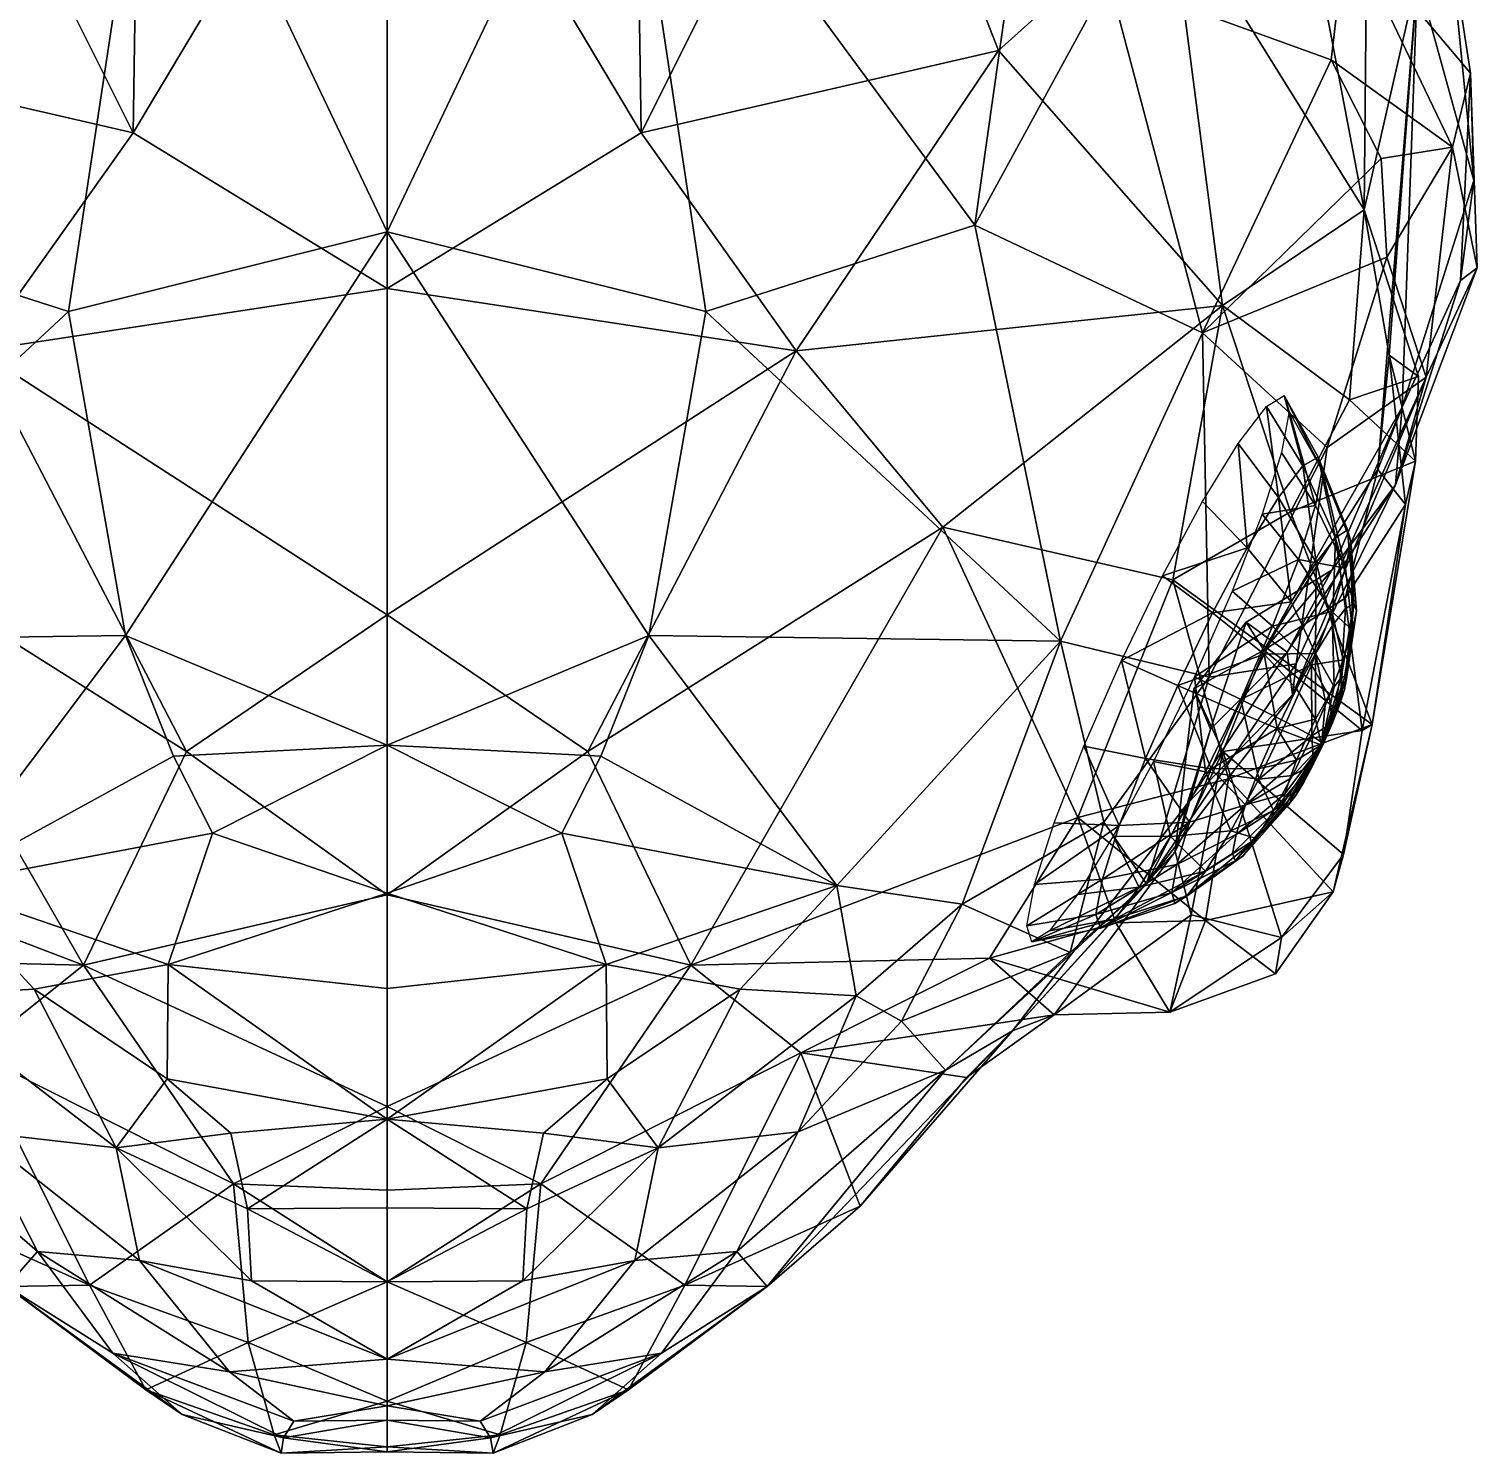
# Model space of a CAD drawing. Extents: x -0.076 to 0.076, y -0.087 to 0.059.
# Drawn here: x -0.00475 to 0.01445, y -0.08743 to -0.06854 of the extents above; entities that cross this region are included whole.
import ezdxf

# ---------------------------------------------------------------- set-up
doc = ezdxf.new("R2010")
doc.units = 0
doc.layers.add('TRTL_B$LWO', color=1, linetype='CONTINUOUS')

msp = doc.modelspace()

# ---------------------------------------------------------------- linework, layer by layer
at = {"layer": 'TRTL_B$LWO'}
for points in [[(-0.003084, -0.064747, -0.012416), (0, -0.062606, -0.011906), (0, -0.071233, -0.014927)], [(0, -0.062606, -0.011906), (0.003084, -0.064747, -0.012416), (0, -0.071233, -0.014927)], [(-0.003275, -0.063745, 0.007205), (-0.006267, -0.064124, 0.006524), (-0.003369, -0.069917, 0.006465)], [(-0.003275, -0.063745, 0.007205), (-0.003369, -0.069917, 0.006465), (0, -0.064284, 0.007352)], [(0.003369, -0.069917, 0.006465), (0.003275, -0.063745, 0.007205), (0, -0.064284, 0.007352)], [(0.006267, -0.064124, 0.006524), (0.003275, -0.063745, 0.007205), (0.003369, -0.069917, 0.006465)], [(-0.006267, -0.064124, 0.006524), (-0.008105, -0.068828, 0.005325), (-0.003369, -0.069917, 0.006465)], [(0.008105, -0.068828, 0.005325), (0.006267, -0.064124, 0.006524), (0.003369, -0.069917, 0.006465)], [(0.008105, -0.068828, 0.005325), (0.010374, -0.06679, 0.004165), (0.006267, -0.064124, 0.006524)], [(-0.003369, -0.069917, 0.006465), (0, -0.071982, 0.006113), (0, -0.064284, 0.007352)], [(0, -0.071982, 0.006113), (0.003369, -0.069917, 0.006465), (0, -0.064284, 0.007352)], [(-0.008442, -0.066554, -0.011722), (-0.003084, -0.064747, -0.012416), (-0.007794, -0.071142, -0.014233)], [(-0.003084, -0.064747, -0.012416), (-0.004224, -0.072286, -0.015152), (-0.007794, -0.071142, -0.014233)], [(0, -0.071233, -0.014927), (-0.004224, -0.072286, -0.015152), (-0.003084, -0.064747, -0.012416)], [(0.004224, -0.072286, -0.015152), (0, -0.071233, -0.014927), (0.003084, -0.064747, -0.012416)], [(0.004224, -0.072286, -0.015152), (0.003084, -0.064747, -0.012416), (0.007794, -0.071142, -0.014233)], [(0.003084, -0.064747, -0.012416), (0.008442, -0.066554, -0.011722), (0.007794, -0.071142, -0.014233)], [(0.011834, -0.065023, 0.002836), (0.010374, -0.06679, 0.004165), (0.012957, -0.070938, 0.000172)], [(0.013009, -0.065328, 0.000414), (0.011834, -0.065023, 0.002836), (0.012957, -0.070938, 0.000172)], [(0.013661, -0.067839, -0.001931), (0.013009, -0.065328, 0.000414), (0.012957, -0.070938, 0.000172)], [(0.007794, -0.071142, -0.014233), (0.008442, -0.066554, -0.011722), (0.009569, -0.067882, -0.012235)], [(0.011078, -0.07221, 0.003192), (0.010374, -0.06679, 0.004165), (0.008105, -0.068828, 0.005325)], [(0.010374, -0.06679, 0.004165), (0.011078, -0.07221, 0.003192), (0.012957, -0.070938, 0.000172)], [(0.012726, -0.067181, -0.009134), (0.012518, -0.068952, -0.011282), (0.009569, -0.067882, -0.012235)], [(0.012518, -0.068952, -0.011282), (0.012726, -0.067181, -0.009134), (0.014129, -0.070107, -0.01003)], [(0.012726, -0.067181, -0.009134), (0.014367, -0.069128, -0.007677), (0.014129, -0.070107, -0.01003)], [(0.014089, -0.067309, -0.005304), (0.014367, -0.069128, -0.007677), (0.012726, -0.067181, -0.009134)], [(0.013661, -0.067839, -0.001931), (0.014412, -0.070549, -0.005827), (0.014089, -0.067309, -0.005304)], [(0.014412, -0.070549, -0.005827), (0.014367, -0.069128, -0.007677), (0.014089, -0.067309, -0.005304)], [(0.01081, -0.072573, -0.013773), (0.007794, -0.071142, -0.014233), (0.009569, -0.067882, -0.012235)], [(0.01081, -0.072573, -0.013773), (0.009569, -0.067882, -0.012235), (0.012518, -0.068952, -0.011282)], [(0.013661, -0.067839, -0.001931), (0.012957, -0.070938, 0.000172), (0.013288, -0.072866, -0.001058)], [(0.013661, -0.067839, -0.001931), (0.013138, -0.074382, -0.001533), (0.013458, -0.073558, -0.00433)], [(0.013661, -0.067839, -0.001931), (0.013288, -0.072866, -0.001058), (0.013138, -0.074382, -0.001533)], [(0.013661, -0.067839, -0.001931), (0.013458, -0.073558, -0.00433), (0.014412, -0.070549, -0.005827)], [(-0.003369, -0.069917, 0.006465), (-0.008105, -0.068828, 0.005325), (-0.005425, -0.072811, 0.005314)], [(0.008105, -0.068828, 0.005325), (0.003369, -0.069917, 0.006465), (0.005425, -0.072811, 0.005314)], [(0.005425, -0.072811, 0.005314), (0.011078, -0.07221, 0.003192), (0.008105, -0.068828, 0.005325)], [(0.01081, -0.072573, -0.013773), (0.012518, -0.068952, -0.011282), (0.01318, -0.07026, -0.011648)], [(0.012518, -0.068952, -0.011282), (0.014129, -0.070107, -0.01003), (0.01318, -0.07026, -0.011648)], [(0.014452, -0.071708, -0.008532), (0.014129, -0.070107, -0.01003), (0.014367, -0.069128, -0.007677)], [(0.014232, -0.071877, -0.006759), (0.014452, -0.071708, -0.008532), (0.014367, -0.069128, -0.007677)], [(0.014232, -0.071877, -0.006759), (0.014367, -0.069128, -0.007677), (0.014412, -0.070549, -0.005827)], [(0, -0.071982, 0.006113), (-0.003369, -0.069917, 0.006465), (-0.005425, -0.072811, 0.005314)], [(0.003369, -0.069917, 0.006465), (0, -0.071982, 0.006113), (0.005425, -0.072811, 0.005314)], [(0.01081, -0.072573, -0.013773), (0.01318, -0.07026, -0.011648), (0.013255, -0.071567, -0.01202)], [(0.014129, -0.070107, -0.01003), (0.013255, -0.071567, -0.01202), (0.01318, -0.07026, -0.011648)], [(0.014129, -0.070107, -0.01003), (0.013779, -0.07316, -0.010676), (0.013255, -0.071567, -0.01202)], [(0.014129, -0.070107, -0.01003), (0.014452, -0.071708, -0.008532), (0.013779, -0.07316, -0.010676)], [(0.014232, -0.071877, -0.006759), (0.014412, -0.070549, -0.005827), (0.013458, -0.073558, -0.00433)], [(0.011078, -0.07221, 0.003192), (0.012763, -0.073461, 0.001633), (0.012957, -0.070938, 0.000172)], [(0.012763, -0.073461, 0.001633), (0.013676, -0.073152, -0.000271), (0.012957, -0.070938, 0.000172)], [(0.013676, -0.073152, -0.000271), (0.013288, -0.072866, -0.001058), (0.012957, -0.070938, 0.000172)], [(-0.004224, -0.072286, -0.015152), (-0.008927, -0.076659, -0.014772), (-0.007794, -0.071142, -0.014233)], [(-0.00347, -0.076584, -0.016019), (-0.004224, -0.072286, -0.015152), (0, -0.071233, -0.014927)], [(0, -0.078041, -0.016884), (-0.00347, -0.076584, -0.016019), (0, -0.071233, -0.014927)], [(0.00347, -0.076584, -0.016019), (0, -0.078041, -0.016884), (0, -0.071233, -0.014927)], [(0.004224, -0.072286, -0.015152), (0.00347, -0.076584, -0.016019), (0, -0.071233, -0.014927)], [(0.008927, -0.076659, -0.014772), (0.004224, -0.072286, -0.015152), (0.007794, -0.071142, -0.014233)], [(0.01081, -0.072573, -0.013773), (0.008927, -0.076659, -0.014772), (0.007794, -0.071142, -0.014233)], [(0.013255, -0.071567, -0.01202), (0.012465, -0.074092, -0.012677), (0.01081, -0.072573, -0.013773)], [(0.013255, -0.071567, -0.01202), (0.013779, -0.07316, -0.010676), (0.012465, -0.074092, -0.012677)], [(0.013369, -0.074586, -0.007452), (0.013779, -0.07316, -0.010676), (0.014452, -0.071708, -0.008532)], [(0.013369, -0.074586, -0.007452), (0.014452, -0.071708, -0.008532), (0.014232, -0.071877, -0.006759)], [(0, -0.076312, 0.004766), (0, -0.071982, 0.006113), (-0.005425, -0.072811, 0.005314)], [(0, -0.071982, 0.006113), (0, -0.076312, 0.004766), (0.005425, -0.072811, 0.005314)], [(0.013369, -0.074586, -0.007452), (0.014232, -0.071877, -0.006759), (0.013458, -0.073558, -0.00433)], [(-0.00347, -0.076584, -0.016019), (-0.008927, -0.076659, -0.014772), (-0.004224, -0.072286, -0.015152)], [(0.008927, -0.076659, -0.014772), (0.00347, -0.076584, -0.016019), (0.004224, -0.072286, -0.015152)], [(0.005425, -0.072811, 0.005314), (0.00737, -0.07515, 0.004283), (0.011078, -0.07221, 0.003192)], [(0.010419, -0.075848, 0.003509), (0.011078, -0.07221, 0.003192), (0.00737, -0.07515, 0.004283)], [(0.010419, -0.075848, 0.003509), (0.01198, -0.074947, 0.002752), (0.011078, -0.07221, 0.003192)], [(0.01198, -0.074947, 0.002752), (0.012763, -0.073461, 0.001633), (0.011078, -0.07221, 0.003192)], [(0.008927, -0.076659, -0.014772), (0.01081, -0.072573, -0.013773), (0.010899, -0.07714, -0.013161)], [(0.01081, -0.072573, -0.013773), (0.012465, -0.074092, -0.012677), (0.010899, -0.07714, -0.013161)], [(-0.00737, -0.07515, 0.004283), (-0.00266, -0.078125, 0.003836), (-0.005425, -0.072811, 0.005314)], [(-0.00266, -0.078125, 0.003836), (0, -0.076312, 0.004766), (-0.005425, -0.072811, 0.005314)], [(0, -0.076312, 0.004766), (0.00266, -0.078125, 0.003836), (0.005425, -0.072811, 0.005314)], [(0.00266, -0.078125, 0.003836), (0.00737, -0.07515, 0.004283), (0.005425, -0.072811, 0.005314)], [(0.013505, -0.074849, -0.000501), (0.013138, -0.074382, -0.001533), (0.013288, -0.072866, -0.001058)], [(0.013638, -0.074272, -0.000091), (0.013505, -0.074849, -0.000501), (0.013288, -0.072866, -0.001058)], [(0.013676, -0.073152, -0.000271), (0.013638, -0.074272, -0.000091), (0.013288, -0.072866, -0.001058)], [(0.013676, -0.073152, -0.000271), (0.012763, -0.073461, 0.001633), (0.013638, -0.074272, -0.000091)], [(0.013369, -0.074586, -0.007452), (0.012006, -0.077372, -0.009338), (0.013779, -0.07316, -0.010676)], [(0.012006, -0.077372, -0.009338), (0.012056, -0.076963, -0.011299), (0.013779, -0.07316, -0.010676)], [(0.013779, -0.07316, -0.010676), (0.012056, -0.076963, -0.011299), (0.012465, -0.074092, -0.012677)], [(0.012142, -0.074337, -0.003837), (0.01166, -0.07355, -0.003938), (0.011895, -0.073402, -0.002709)], [(0.0124, -0.074394, -0.001725), (0.012344, -0.074218, -0.002786), (0.011895, -0.073402, -0.002709)], [(0.011962, -0.073616, -0.001469), (0.0124, -0.074394, -0.001725), (0.011895, -0.073402, -0.002709)], [(0.011895, -0.073402, -0.002709), (0.012344, -0.074218, -0.002786), (0.012142, -0.074337, -0.003837)], [(0.012763, -0.073461, 0.001633), (0.01198, -0.074947, 0.002752), (0.013638, -0.074272, -0.000091)], [(0.01182, -0.074756, -0.004777), (0.011286, -0.074037, -0.005025), (0.01166, -0.07355, -0.003938)], [(0.012525, -0.075719, -0.005133), (0.013458, -0.073558, -0.00433), (0.011626, -0.076782, -0.001825)], [(0.013458, -0.073558, -0.00433), (0.013138, -0.074382, -0.001533), (0.011626, -0.076782, -0.001825)], [(0.01166, -0.07355, -0.003938), (0.012142, -0.074337, -0.003837), (0.01182, -0.074756, -0.004777)], [(0.01186, -0.074157, -0.00036), (0.01231, -0.07486, -0.000756), (0.011962, -0.073616, -0.001469)], [(0.01231, -0.07486, -0.000756), (0.0124, -0.074394, -0.001725), (0.011962, -0.073616, -0.001469)], [(0.013369, -0.074586, -0.007452), (0.013458, -0.073558, -0.00433), (0.012525, -0.075719, -0.005133)], [(0.011405, -0.075424, -0.005515), (0.010813, -0.07481, -0.005869), (0.011286, -0.074037, -0.005025)], [(0.012465, -0.074092, -0.012677), (0.012056, -0.076963, -0.011299), (0.010899, -0.07714, -0.013161)], [(0.011286, -0.074037, -0.005025), (0.01182, -0.074756, -0.004777), (0.011405, -0.075424, -0.005515)], [(0.01231, -0.07486, -0.000756), (0.01186, -0.074157, -0.00036), (0.011601, -0.074974, 0.000533)], [(0.01198, -0.074947, 0.002752), (0.01306, -0.077768, 0.001403), (0.013638, -0.074272, -0.000091)], [(0.012577, -0.075288, -0.003687), (0.012142, -0.074337, -0.003837), (0.012344, -0.074218, -0.002786)], [(0.012781, -0.075333, -0.002025), (0.012733, -0.075186, -0.002859), (0.012344, -0.074218, -0.002786)], [(0.0124, -0.074394, -0.001725), (0.012781, -0.075333, -0.002025), (0.012344, -0.074218, -0.002786)], [(0.012344, -0.074218, -0.002786), (0.012733, -0.075186, -0.002859), (0.012577, -0.075288, -0.003687)], [(0.01306, -0.077768, 0.001403), (0.013505, -0.074849, -0.000501), (0.013638, -0.074272, -0.000091)], [(0.013138, -0.074382, -0.001533), (0.012705, -0.076091, -0.000473), (0.011626, -0.076782, -0.001825)], [(0.01232, -0.075615, -0.004436), (0.01182, -0.074756, -0.004777), (0.012142, -0.074337, -0.003837)], [(0.012142, -0.074337, -0.003837), (0.012577, -0.075288, -0.003687), (0.01232, -0.075615, -0.004436)], [(0.01231, -0.07486, -0.000756), (0.012706, -0.075691, -0.001248), (0.0124, -0.074394, -0.001725)], [(0.012706, -0.075691, -0.001248), (0.012781, -0.075333, -0.002025), (0.0124, -0.074394, -0.001725)], [(0.013138, -0.074382, -0.001533), (0.013505, -0.074849, -0.000501), (0.012705, -0.076091, -0.000473)], [(0.011933, -0.076806, -0.005548), (0.013369, -0.074586, -0.007452), (0.012525, -0.075719, -0.005133)], [(0.013369, -0.074586, -0.007452), (0.011933, -0.076806, -0.005548), (0.012006, -0.077372, -0.009338)], [(0.010813, -0.07481, -0.005869), (0.011405, -0.075424, -0.005515), (0.010282, -0.075795, -0.006398)], [(0.011987, -0.076138, -0.005027), (0.011405, -0.075424, -0.005515), (0.01182, -0.074756, -0.004777)], [(0.011601, -0.074974, 0.000533), (0.012085, -0.075577, 0.000019), (0.01231, -0.07486, -0.000756)], [(0.01182, -0.074756, -0.004777), (0.01232, -0.075615, -0.004436), (0.011987, -0.076138, -0.005027)], [(0.012706, -0.075691, -0.001248), (0.01231, -0.07486, -0.000756), (0.012085, -0.075577, 0.000019)], [(0.012705, -0.076091, -0.000473), (0.013505, -0.074849, -0.000501), (0.012928, -0.077846, 0.000653)], [(0.012928, -0.077846, 0.000653), (0.013505, -0.074849, -0.000501), (0.01306, -0.077768, 0.001403)], [(0.01306, -0.077768, 0.001403), (0.01198, -0.074947, 0.002752), (0.010419, -0.075848, 0.003509)], [(0.012085, -0.075577, 0.000019), (0.011601, -0.074974, 0.000533), (0.011204, -0.075998, 0.001129)], [(-0.004027, -0.080958, 0.001811), (-0.00737, -0.07515, 0.004283), (-0.00916, -0.079, 0.002734)], [(-0.00266, -0.078125, 0.003836), (-0.00737, -0.07515, 0.004283), (-0.004027, -0.080958, 0.001811)], [(0.00737, -0.07515, 0.004283), (0.00266, -0.078125, 0.003836), (0.004027, -0.080958, 0.001811)], [(0.00737, -0.07515, 0.004283), (0.004027, -0.080958, 0.001811), (0.00916, -0.079, 0.002734)], [(0.010419, -0.075848, 0.003509), (0.00737, -0.07515, 0.004283), (0.00916, -0.079, 0.002734)], [(0.012733, -0.075186, -0.002859), (0.012819, -0.07616, -0.002896), (0.012577, -0.075288, -0.003687)], [(0.012819, -0.07616, -0.002896), (0.012733, -0.075186, -0.002859), (0.012781, -0.075333, -0.002025)], [(0.011405, -0.075424, -0.005515), (0.010946, -0.076286, -0.005973), (0.010282, -0.075795, -0.006398)], [(0.011405, -0.075424, -0.005515), (0.011987, -0.076138, -0.005027), (0.010946, -0.076286, -0.005973)], [(0.012536, -0.076453, -0.00398), (0.01232, -0.075615, -0.004436), (0.012577, -0.075288, -0.003687)], [(0.012577, -0.075288, -0.003687), (0.01271, -0.076228, -0.003471), (0.012536, -0.076453, -0.00398)], [(0.012819, -0.07616, -0.002896), (0.01271, -0.076228, -0.003471), (0.012577, -0.075288, -0.003687)], [(0.012706, -0.075691, -0.001248), (0.012803, -0.076516, -0.001789), (0.012781, -0.075333, -0.002025)], [(0.012781, -0.075333, -0.002025), (0.012852, -0.076259, -0.002317), (0.012819, -0.07616, -0.002896)], [(0.012803, -0.076516, -0.001789), (0.012852, -0.076259, -0.002317), (0.012781, -0.075333, -0.002025)], [(0.011204, -0.075998, 0.001129), (0.011742, -0.076462, 0.00053), (0.012085, -0.075577, 0.000019)], [(0.012529, -0.076267, -0.000638), (0.012085, -0.075577, 0.000019), (0.011742, -0.076462, 0.00053)], [(0.012309, -0.076823, -0.004386), (0.011987, -0.076138, -0.005027), (0.01232, -0.075615, -0.004436)], [(0.012085, -0.075577, 0.000019), (0.012529, -0.076267, -0.000638), (0.012706, -0.075691, -0.001248)], [(0.01232, -0.075615, -0.004436), (0.012536, -0.076453, -0.00398), (0.012309, -0.076823, -0.004386)], [(0.009737, -0.076919, -0.006562), (0.010282, -0.075795, -0.006398), (0.010946, -0.076286, -0.005973)], [(0.01139, -0.076407, -0.004495), (0.012525, -0.075719, -0.005133), (0.011626, -0.076782, -0.001825)], [(0.012525, -0.075719, -0.005133), (0.01139, -0.076407, -0.004495), (0.011933, -0.076806, -0.005548)], [(0.012803, -0.076516, -0.001789), (0.012706, -0.075691, -0.001248), (0.012529, -0.076267, -0.000638)], [(0.010419, -0.075848, 0.003509), (0.00916, -0.079, 0.002734), (0.011155, -0.078485, 0.002802)], [(0.01306, -0.077768, 0.001403), (0.010419, -0.075848, 0.003509), (0.011155, -0.078485, 0.002802)], [(0.011742, -0.076462, 0.00053), (0.011204, -0.075998, 0.001129), (0.010708, -0.077132, 0.001359)], [(0.011987, -0.076138, -0.005027), (0.011629, -0.076834, -0.005381), (0.010946, -0.076286, -0.005973)], [(0.011626, -0.076782, -0.001825), (0.012705, -0.076091, -0.000473), (0.012928, -0.077846, 0.000653)], [(0.011987, -0.076138, -0.005027), (0.012309, -0.076823, -0.004386), (0.011629, -0.076834, -0.005381)], [(0.01271, -0.076228, -0.003471), (0.012649, -0.077146, -0.003204), (0.012536, -0.076453, -0.00398)], [(0.012649, -0.077146, -0.003204), (0.01271, -0.076228, -0.003471), (0.012819, -0.07616, -0.002896)], [(0.012819, -0.07616, -0.002896), (0.012703, -0.07712, -0.002908), (0.012649, -0.077146, -0.003204)], [(0.012721, -0.077162, -0.002609), (0.012703, -0.07712, -0.002908), (0.012819, -0.07616, -0.002896)], [(0.012852, -0.076259, -0.002317), (0.012721, -0.077162, -0.002609), (0.012819, -0.07616, -0.002896)], [(-0.00266, -0.078125, 0.003836), (0, -0.080027, 0.002921), (0, -0.076312, 0.004766)], [(0, -0.080027, 0.002921), (0.00266, -0.078125, 0.003836), (0, -0.076312, 0.004766)], [(0.010946, -0.076286, -0.005973), (0.010483, -0.07725, -0.006109), (0.009737, -0.076919, -0.006562)], [(0.010946, -0.076286, -0.005973), (0.011629, -0.076834, -0.005381), (0.010483, -0.07725, -0.006109)], [(0.010698, -0.077295, -0.003038), (0.010916, -0.07783, -0.004634), (0.01139, -0.076407, -0.004495)], [(0.01139, -0.076407, -0.004495), (0.011626, -0.076782, -0.001825), (0.010698, -0.077295, -0.003038)], [(0.011933, -0.076806, -0.005548), (0.01139, -0.076407, -0.004495), (0.010916, -0.07783, -0.004634)], [(0.011742, -0.076462, 0.00053), (0.012259, -0.076973, -0.000237), (0.012529, -0.076267, -0.000638)], [(0.012678, -0.076909, -0.001362), (0.012529, -0.076267, -0.000638), (0.012259, -0.076973, -0.000237)], [(0.012529, -0.076267, -0.000638), (0.012678, -0.076909, -0.001362), (0.012803, -0.076516, -0.001789)], [(0.012721, -0.077162, -0.002609), (0.012852, -0.076259, -0.002317), (0.012803, -0.076516, -0.001789)], [(-0.00347, -0.076584, -0.016019), (-0.005962, -0.079903, -0.015563), (-0.008927, -0.076659, -0.014772)], [(-0.002832, -0.078187, -0.016587), (-0.005962, -0.079903, -0.015563), (-0.00347, -0.076584, -0.016019)], [(-0.002832, -0.078187, -0.016587), (-0.00347, -0.076584, -0.016019), (0, -0.078041, -0.016884)], [(0.00347, -0.076584, -0.016019), (0.002832, -0.078187, -0.016587), (0, -0.078041, -0.016884)], [(0.005962, -0.079903, -0.015563), (0.002832, -0.078187, -0.016587), (0.00347, -0.076584, -0.016019)], [(0.005962, -0.079903, -0.015563), (0.00347, -0.076584, -0.016019), (0.008927, -0.076659, -0.014772)], [(0.010708, -0.077132, 0.001359), (0.01132, -0.077434, 0.000722), (0.011742, -0.076462, 0.00053)], [(0.01132, -0.077434, 0.000722), (0.012259, -0.076973, -0.000237), (0.011742, -0.076462, 0.00053)], [(0.012536, -0.076453, -0.00398), (0.012557, -0.077268, -0.003469), (0.012309, -0.076823, -0.004386)], [(0.012649, -0.077146, -0.003204), (0.012557, -0.077268, -0.003469), (0.012536, -0.076453, -0.00398)], [(0.012633, -0.077495, -0.002122), (0.012695, -0.077302, -0.002342), (0.012803, -0.076516, -0.001789)], [(0.012678, -0.076909, -0.001362), (0.012633, -0.077495, -0.002122), (0.012803, -0.076516, -0.001789)], [(0.012803, -0.076516, -0.001789), (0.012695, -0.077302, -0.002342), (0.012721, -0.077162, -0.002609)], [(0.007626, -0.080147, -0.013976), (0.005962, -0.079903, -0.015563), (0.008927, -0.076659, -0.014772)], [(0.007626, -0.080147, -0.013976), (0.008927, -0.076659, -0.014772), (0.009502, -0.079063, -0.013005)], [(0.008927, -0.076659, -0.014772), (0.010899, -0.07714, -0.013161), (0.009502, -0.079063, -0.013005)], [(0.011933, -0.076806, -0.005548), (0.010916, -0.07783, -0.004634), (0.01061, -0.078816, -0.00563)], [(0.011933, -0.076806, -0.005548), (0.01061, -0.078816, -0.00563), (0.012006, -0.077372, -0.009338)], [(0.010698, -0.077295, -0.003038), (0.011626, -0.076782, -0.001825), (0.011083, -0.078123, -0.001531)], [(0.011083, -0.078123, -0.001531), (0.011626, -0.076782, -0.001825), (0.012928, -0.077846, 0.000653)], [(0.010054, -0.078218, -0.005916), (0.00924, -0.078053, -0.006332), (0.009737, -0.076919, -0.006562)], [(0.009737, -0.076919, -0.006562), (0.010483, -0.07725, -0.006109), (0.010054, -0.078218, -0.005916)], [(0.012006, -0.077372, -0.009338), (0.010068, -0.07988, -0.009925), (0.012056, -0.076963, -0.011299)], [(0.010068, -0.07988, -0.009925), (0.010899, -0.07714, -0.013161), (0.012056, -0.076963, -0.011299)], [(0.011629, -0.076834, -0.005381), (0.011258, -0.077589, -0.005494), (0.010483, -0.07725, -0.006109)], [(0.011802, -0.077817, -0.004713), (0.011258, -0.077589, -0.005494), (0.011629, -0.076834, -0.005381)], [(0.01132, -0.077434, 0.000722), (0.011921, -0.077735, -0.000079), (0.012259, -0.076973, -0.000237)], [(0.012309, -0.076823, -0.004386), (0.012057, -0.077292, -0.004637), (0.011629, -0.076834, -0.005381)], [(0.011629, -0.076834, -0.005381), (0.012057, -0.077292, -0.004637), (0.011802, -0.077817, -0.004713)], [(0.011921, -0.077735, -0.000079), (0.01226, -0.077918, -0.000979), (0.012259, -0.076973, -0.000237)], [(0.012312, -0.077695, -0.003806), (0.012057, -0.077292, -0.004637), (0.012309, -0.076823, -0.004386)], [(0.012259, -0.076973, -0.000237), (0.012492, -0.077388, -0.001086), (0.012678, -0.076909, -0.001362)], [(0.01226, -0.077918, -0.000979), (0.012492, -0.077388, -0.001086), (0.012259, -0.076973, -0.000237)], [(0.012309, -0.076823, -0.004386), (0.012442, -0.077459, -0.003669), (0.012312, -0.077695, -0.003806)], [(0.012557, -0.077268, -0.003469), (0.012442, -0.077459, -0.003669), (0.012309, -0.076823, -0.004386)], [(0.012492, -0.077388, -0.001086), (0.012536, -0.077744, -0.001974), (0.012678, -0.076909, -0.001362)], [(0.012536, -0.077744, -0.001974), (0.012633, -0.077495, -0.002122), (0.012678, -0.076909, -0.001362)], [(0.010068, -0.07988, -0.009925), (0.009502, -0.079063, -0.013005), (0.010899, -0.07714, -0.013161)], [(0.010162, -0.078256, 0.001195), (0.010851, -0.078394, 0.000588), (0.010708, -0.077132, 0.001359)], [(0.010851, -0.078394, 0.000588), (0.01132, -0.077434, 0.000722), (0.010708, -0.077132, 0.001359)], [(0.012703, -0.07712, -0.002908), (0.012721, -0.077162, -0.002609), (0.012391, -0.078035, -0.002894)], [(0.012649, -0.077146, -0.003204), (0.012703, -0.07712, -0.002908), (0.012391, -0.078035, -0.002894)], [(0.012557, -0.077268, -0.003469), (0.012649, -0.077146, -0.003204), (0.012391, -0.078035, -0.002894)], [(0.012721, -0.077162, -0.002609), (0.012695, -0.077302, -0.002342), (0.012391, -0.078035, -0.002894)], [(0.010927, -0.078355, -0.005336), (0.010054, -0.078218, -0.005916), (0.010483, -0.07725, -0.006109)], [(0.01061, -0.078816, -0.00563), (0.010068, -0.07988, -0.009925), (0.012006, -0.077372, -0.009338)], [(0.010916, -0.07783, -0.004634), (0.010698, -0.077295, -0.003038), (0.010451, -0.079451, -0.002906)], [(0.010698, -0.077295, -0.003038), (0.011083, -0.078123, -0.001531), (0.010451, -0.079451, -0.002906)], [(0.010483, -0.07725, -0.006109), (0.011258, -0.077589, -0.005494), (0.010927, -0.078355, -0.005336)], [(0.011802, -0.077817, -0.004713), (0.012057, -0.077292, -0.004637), (0.012312, -0.077695, -0.003806)], [(0.012442, -0.077459, -0.003669), (0.012557, -0.077268, -0.003469), (0.012391, -0.078035, -0.002894)], [(0.012695, -0.077302, -0.002342), (0.012633, -0.077495, -0.002122), (0.012391, -0.078035, -0.002894)], [(0.010851, -0.078394, 0.000588), (0.011557, -0.078493, -0.000192), (0.01132, -0.077434, 0.000722)], [(0.011557, -0.078493, -0.000192), (0.011921, -0.077735, -0.000079), (0.01132, -0.077434, 0.000722)], [(0.012536, -0.077744, -0.001974), (0.012492, -0.077388, -0.001086), (0.01226, -0.077918, -0.000979)], [(0.012312, -0.077695, -0.003806), (0.012442, -0.077459, -0.003669), (0.012391, -0.078035, -0.002894)], [(0.012633, -0.077495, -0.002122), (0.012536, -0.077744, -0.001974), (0.012391, -0.078035, -0.002894)], [(0.011258, -0.077589, -0.005494), (0.011802, -0.077817, -0.004713), (0.010927, -0.078355, -0.005336)], [(0.01226, -0.077918, -0.000979), (0.011921, -0.077735, -0.000079), (0.011557, -0.078493, -0.000192)], [(0.012312, -0.077695, -0.003806), (0.012183, -0.077967, -0.003837), (0.011802, -0.077817, -0.004713)], [(0.012183, -0.077967, -0.003837), (0.012312, -0.077695, -0.003806), (0.012391, -0.078035, -0.002894)], [(0.01226, -0.077918, -0.000979), (0.012417, -0.078019, -0.001928), (0.012536, -0.077744, -0.001974)], [(0.012536, -0.077744, -0.001974), (0.012417, -0.078019, -0.001928), (0.012391, -0.078035, -0.002894)], [(0.01061, -0.078816, -0.00563), (0.010916, -0.07783, -0.004634), (0.010451, -0.079451, -0.002906)], [(0.011802, -0.077817, -0.004713), (0.01157, -0.078348, -0.004606), (0.010927, -0.078355, -0.005336)], [(0.011083, -0.078123, -0.001531), (0.012928, -0.077846, 0.000653), (0.012682, -0.07949, 0.000665)], [(0.011155, -0.078485, 0.002802), (0.012545, -0.079987, 0.001265), (0.01306, -0.077768, 0.001403)], [(0.011557, -0.078493, -0.000192), (0.012005, -0.078443, -0.001054), (0.01226, -0.077918, -0.000979)], [(0.01206, -0.07824, -0.00379), (0.01157, -0.078348, -0.004606), (0.011802, -0.077817, -0.004713)], [(0.011802, -0.077817, -0.004713), (0.012183, -0.077967, -0.003837), (0.01206, -0.07824, -0.00379)], [(0.012005, -0.078443, -0.001054), (0.012285, -0.078289, -0.001958), (0.01226, -0.077918, -0.000979)], [(0.012285, -0.078289, -0.001958), (0.012417, -0.078019, -0.001928), (0.01226, -0.077918, -0.000979)], [(0.012545, -0.079987, 0.001265), (0.012682, -0.07949, 0.000665), (0.01306, -0.077768, 0.001403)], [(0.012682, -0.07949, 0.000665), (0.012928, -0.077846, 0.000653), (0.01306, -0.077768, 0.001403)], [(-0.00266, -0.078125, 0.003836), (-0.004027, -0.080958, 0.001811), (0, -0.080027, 0.002921)], [(-0.002317, -0.079208, -0.016749), (-0.002832, -0.078187, -0.016587), (0, -0.078041, -0.016884)], [(0, -0.078041, -0.016884), (0, -0.080002, -0.017091), (-0.002317, -0.079208, -0.016749)], [(0.002832, -0.078187, -0.016587), (0.002317, -0.079208, -0.016749), (0, -0.078041, -0.016884)], [(0, -0.080002, -0.017091), (0, -0.078041, -0.016884), (0.002317, -0.079208, -0.016749)], [(0.004027, -0.080958, 0.001811), (0.00266, -0.078125, 0.003836), (0, -0.080027, 0.002921)], [(0.009706, -0.079104, -0.005406), (0.008847, -0.079069, -0.005743), (0.00924, -0.078053, -0.006332)], [(0.00924, -0.078053, -0.006332), (0.010054, -0.078218, -0.005916), (0.009706, -0.079104, -0.005406)], [(0.010451, -0.079451, -0.002906), (0.011083, -0.078123, -0.001531), (0.01066, -0.08029, -0.001808)], [(0.01186, -0.080593, -0.000246), (0.01066, -0.08029, -0.001808), (0.011083, -0.078123, -0.001531)], [(0.01186, -0.080593, -0.000246), (0.011083, -0.078123, -0.001531), (0.012682, -0.07949, 0.000665)], [(0.011897, -0.078866, -0.002856), (0.011875, -0.078822, -0.003155), (0.012391, -0.078035, -0.002894)], [(0.011875, -0.078822, -0.003155), (0.011902, -0.078686, -0.003427), (0.012391, -0.078035, -0.002894)], [(0.011948, -0.078838, -0.002559), (0.011897, -0.078866, -0.002856), (0.012391, -0.078035, -0.002894)], [(0.011902, -0.078686, -0.003427), (0.011969, -0.078485, -0.003639), (0.012391, -0.078035, -0.002894)], [(0.012043, -0.078714, -0.0023), (0.011948, -0.078838, -0.002559), (0.012391, -0.078035, -0.002894)], [(0.011969, -0.078485, -0.003639), (0.01206, -0.07824, -0.00379), (0.012391, -0.078035, -0.002894)], [(0.012155, -0.078531, -0.002092), (0.012043, -0.078714, -0.0023), (0.012391, -0.078035, -0.002894)], [(0.01206, -0.07824, -0.00379), (0.012183, -0.077967, -0.003837), (0.012391, -0.078035, -0.002894)], [(0.012285, -0.078289, -0.001958), (0.012155, -0.078531, -0.002092), (0.012391, -0.078035, -0.002894)], [(0.012417, -0.078019, -0.001928), (0.012285, -0.078289, -0.001958), (0.012391, -0.078035, -0.002894)], [(-0.002317, -0.079208, -0.016749), (-0.005962, -0.079903, -0.015563), (-0.002832, -0.078187, -0.016587)], [(0.005962, -0.079903, -0.015563), (0.002317, -0.079208, -0.016749), (0.002832, -0.078187, -0.016587)], [(0.009627, -0.079249, 0.00066), (0.010389, -0.079253, 0.000128), (0.010162, -0.078256, 0.001195)], [(0.010639, -0.07906, -0.00494), (0.009706, -0.079104, -0.005406), (0.010054, -0.078218, -0.005916)], [(0.010054, -0.078218, -0.005916), (0.010927, -0.078355, -0.005336), (0.010639, -0.07906, -0.00494)], [(0.010389, -0.079253, 0.000128), (0.010851, -0.078394, 0.000588), (0.010162, -0.078256, 0.001195)], [(0.01206, -0.07824, -0.00379), (0.011969, -0.078485, -0.003639), (0.011383, -0.078831, -0.004327)], [(0.01157, -0.078348, -0.004606), (0.01206, -0.07824, -0.00379), (0.011383, -0.078831, -0.004327)], [(0.012285, -0.078289, -0.001958), (0.012005, -0.078443, -0.001054), (0.011755, -0.078908, -0.001302)], [(0.011755, -0.078908, -0.001302), (0.012155, -0.078531, -0.002092), (0.012285, -0.078289, -0.001958)], [(0.011155, -0.078485, 0.002802), (0.00916, -0.079, 0.002734), (0.010852, -0.080364, 0.001884)], [(0.010389, -0.079253, 0.000128), (0.011187, -0.079176, -0.000552), (0.010851, -0.078394, 0.000588)], [(0.011383, -0.078831, -0.004327), (0.010639, -0.07906, -0.00494), (0.010927, -0.078355, -0.005336)], [(0.011187, -0.079176, -0.000552), (0.011557, -0.078493, -0.000192), (0.010851, -0.078394, 0.000588)], [(0.011155, -0.078485, 0.002802), (0.010852, -0.080364, 0.001884), (0.012545, -0.079987, 0.001265)], [(0.010927, -0.078355, -0.005336), (0.01157, -0.078348, -0.004606), (0.011383, -0.078831, -0.004327)], [(0.011187, -0.079176, -0.000552), (0.011755, -0.078908, -0.001302), (0.011557, -0.078493, -0.000192)], [(0.011383, -0.078831, -0.004327), (0.011969, -0.078485, -0.003639), (0.011902, -0.078686, -0.003427)], [(0.012155, -0.078531, -0.002092), (0.011755, -0.078908, -0.001302), (0.011528, -0.079279, -0.001707)], [(0.011528, -0.079279, -0.001707), (0.012043, -0.078714, -0.0023), (0.012155, -0.078531, -0.002092)], [(0.011755, -0.078908, -0.001302), (0.012005, -0.078443, -0.001054), (0.011557, -0.078493, -0.000192)], [(0.011258, -0.079223, -0.003898), (0.011902, -0.078686, -0.003427), (0.011875, -0.078822, -0.003155)], [(0.011902, -0.078686, -0.003427), (0.011258, -0.079223, -0.003898), (0.011383, -0.078831, -0.004327)], [(0.011948, -0.078838, -0.002559), (0.012043, -0.078714, -0.0023), (0.011528, -0.079279, -0.001707)], [(0.01061, -0.078816, -0.00563), (0.008292, -0.08183, -0.00597), (0.010068, -0.07988, -0.009925)], [(0.008292, -0.08183, -0.00597), (0.01061, -0.078816, -0.00563), (0.010451, -0.079451, -0.002906)], [(0.011383, -0.078831, -0.004327), (0.011258, -0.079223, -0.003898), (0.01047, -0.079624, -0.004317)], [(0.010639, -0.07906, -0.00494), (0.011383, -0.078831, -0.004327), (0.01047, -0.079624, -0.004317)], [(0.011528, -0.079279, -0.001707), (0.011755, -0.078908, -0.001302), (0.011187, -0.079176, -0.000552)], [(0.011211, -0.079477, -0.003375), (0.011875, -0.078822, -0.003155), (0.011243, -0.079576, -0.002795)], [(0.011875, -0.078822, -0.003155), (0.011211, -0.079477, -0.003375), (0.011258, -0.079223, -0.003898)], [(0.011875, -0.078822, -0.003155), (0.011897, -0.078866, -0.002856), (0.011243, -0.079576, -0.002795)], [(0.011948, -0.078838, -0.002559), (0.011352, -0.079508, -0.002221), (0.011243, -0.079576, -0.002795)], [(0.011243, -0.079576, -0.002795), (0.011897, -0.078866, -0.002856), (0.011948, -0.078838, -0.002559)], [(0.011352, -0.079508, -0.002221), (0.011948, -0.078838, -0.002559), (0.011528, -0.079279, -0.001707)], [(-0.007988, -0.080864, 0.001064), (-0.004027, -0.080958, 0.001811), (-0.00916, -0.079, 0.002734)], [(0.004027, -0.080958, 0.001811), (0.007988, -0.080864, 0.001064), (0.00916, -0.079, 0.002734)], [(0.009059, -0.080788, -0.011805), (0.007626, -0.080147, -0.013976), (0.009502, -0.079063, -0.013005)], [(0.009662, -0.080395, 0.001802), (0.00916, -0.079, 0.002734), (0.007988, -0.080864, 0.001064)], [(0.008847, -0.079069, -0.005743), (0.009706, -0.079104, -0.005406), (0.008586, -0.079888, -0.004852)], [(0.009706, -0.079104, -0.005406), (0.009484, -0.079816, -0.004627), (0.008586, -0.079888, -0.004852)], [(0.010068, -0.07988, -0.009925), (0.009059, -0.080788, -0.011805), (0.009502, -0.079063, -0.013005)], [(0.00916, -0.079, 0.002734), (0.009662, -0.080395, 0.001802), (0.010852, -0.080364, 0.001884)], [(0.010639, -0.07906, -0.00494), (0.01047, -0.079624, -0.004317), (0.009484, -0.079816, -0.004627)], [(0.009706, -0.079104, -0.005406), (0.010639, -0.07906, -0.00494), (0.009484, -0.079816, -0.004627)], [(-0.002904, -0.080949, -0.016368), (-0.005962, -0.079903, -0.015563), (-0.002317, -0.079208, -0.016749)], [(-0.002904, -0.080949, -0.016368), (-0.002317, -0.079208, -0.016749), (0, -0.080002, -0.017091)], [(0.002317, -0.079208, -0.016749), (0.002904, -0.080949, -0.016368), (0, -0.080002, -0.017091)], [(0.005962, -0.079903, -0.015563), (0.002904, -0.080949, -0.016368), (0.002317, -0.079208, -0.016749)], [(0.009154, -0.08002, -0.000187), (0.009972, -0.079925, -0.000606), (0.009627, -0.079249, 0.00066)], [(0.009972, -0.079925, -0.000606), (0.010389, -0.079253, 0.000128), (0.009627, -0.079249, 0.00066)], [(0.009972, -0.079925, -0.000606), (0.01085, -0.079713, -0.001129), (0.010389, -0.079253, 0.000128)], [(0.01085, -0.079713, -0.001129), (0.011187, -0.079176, -0.000552), (0.010389, -0.079253, 0.000128)], [(0.011258, -0.079223, -0.003898), (0.011211, -0.079477, -0.003375), (0.010405, -0.079994, -0.003548)], [(0.01047, -0.079624, -0.004317), (0.011258, -0.079223, -0.003898), (0.010405, -0.079994, -0.003548)], [(0.011528, -0.079279, -0.001707), (0.01085, -0.079713, -0.001129), (0.010609, -0.080039, -0.001886)], [(0.010609, -0.080039, -0.001886), (0.011352, -0.079508, -0.002221), (0.011528, -0.079279, -0.001707)], [(0.01085, -0.079713, -0.001129), (0.011528, -0.079279, -0.001707), (0.011187, -0.079176, -0.000552)], [(0.008292, -0.08183, -0.00597), (0.010451, -0.079451, -0.002906), (0.008843, -0.081618, -0.001746)], [(0.010451, -0.079451, -0.002906), (0.01066, -0.08029, -0.001808), (0.008843, -0.081618, -0.001746)], [(0.010405, -0.079994, -0.003548), (0.011211, -0.079477, -0.003375), (0.011243, -0.079576, -0.002795)], [(0.012682, -0.07949, 0.000665), (0.012545, -0.079987, 0.001265), (0.01186, -0.080593, -0.000246)], [(0.01047, -0.079624, -0.004317), (0.010405, -0.079994, -0.003548), (0.009396, -0.080286, -0.003661)], [(0.009484, -0.079816, -0.004627), (0.01047, -0.079624, -0.004317), (0.009396, -0.080286, -0.003661)], [(0.010405, -0.079994, -0.003548), (0.011243, -0.079576, -0.002795), (0.010447, -0.080139, -0.002713)], [(0.010447, -0.080139, -0.002713), (0.011243, -0.079576, -0.002795), (0.010609, -0.080039, -0.001886)], [(0.011243, -0.079576, -0.002795), (0.011352, -0.079508, -0.002221), (0.010609, -0.080039, -0.001886)], [(0.009484, -0.079816, -0.004627), (0.009396, -0.080286, -0.003661), (0.008482, -0.080435, -0.003734)], [(0.008586, -0.079888, -0.004852), (0.009484, -0.079816, -0.004627), (0.008482, -0.080435, -0.003734)], [(0.01085, -0.079713, -0.001129), (0.009972, -0.079925, -0.000606), (0.009654, -0.080343, -0.001549)], [(0.009654, -0.080343, -0.001549), (0.010609, -0.080039, -0.001886), (0.01085, -0.079713, -0.001129)], [(-0.005962, -0.079903, -0.015563), (-0.004681, -0.081276, -0.015792), (-0.00622, -0.081365, -0.014399)], [(-0.004681, -0.081276, -0.015792), (-0.005962, -0.079903, -0.015563), (-0.002904, -0.080949, -0.016368)], [(-0.004027, -0.080958, 0.001811), (0, -0.082834, 0.000818), (0, -0.080027, 0.002921)], [(0, -0.081267, -0.016707), (-0.002904, -0.080949, -0.016368), (0, -0.080002, -0.017091)], [(0.002904, -0.080949, -0.016368), (0, -0.081267, -0.016707), (0, -0.080002, -0.017091)], [(0, -0.082834, 0.000818), (0.004027, -0.080958, 0.001811), (0, -0.080027, 0.002921)], [(0.005962, -0.079903, -0.015563), (0.004681, -0.081276, -0.015792), (0.002904, -0.080949, -0.016368)], [(0.004681, -0.081276, -0.015792), (0.005962, -0.079903, -0.015563), (0.00622, -0.081365, -0.014399)], [(0.005962, -0.079903, -0.015563), (0.007626, -0.080147, -0.013976), (0.00622, -0.081365, -0.014399)], [(0.008292, -0.08183, -0.00597), (0.007405, -0.082351, -0.009655), (0.010068, -0.07988, -0.009925)], [(0.007405, -0.082351, -0.009655), (0.009059, -0.080788, -0.011805), (0.010068, -0.07988, -0.009925)], [(0.009972, -0.079925, -0.000606), (0.009154, -0.08002, -0.000187), (0.008784, -0.080501, -0.001265)], [(0.008784, -0.080501, -0.001265), (0.009654, -0.080343, -0.001549), (0.009972, -0.079925, -0.000606)], [(0.009396, -0.080286, -0.003661), (0.010405, -0.079994, -0.003548), (0.009459, -0.080466, -0.002601)], [(0.010405, -0.079994, -0.003548), (0.010447, -0.080139, -0.002713), (0.009459, -0.080466, -0.002601)], [(0.010609, -0.080039, -0.001886), (0.009654, -0.080343, -0.001549), (0.009459, -0.080466, -0.002601)], [(0.009459, -0.080466, -0.002601), (0.010447, -0.080139, -0.002713), (0.010609, -0.080039, -0.001886)], [(0.010852, -0.080364, 0.001884), (0.011782, -0.081072, 0.000309), (0.012545, -0.079987, 0.001265)], [(0.01186, -0.080593, -0.000246), (0.012545, -0.079987, 0.001265), (0.011782, -0.081072, 0.000309)], [(0.006819, -0.0817, -0.01241), (0.00622, -0.081365, -0.014399), (0.007626, -0.080147, -0.013976)], [(0.007626, -0.080147, -0.013976), (0.009059, -0.080788, -0.011805), (0.006819, -0.0817, -0.01241)], [(0.010381, -0.08158, -0.00074), (0.009662, -0.080395, 0.001802), (0.007988, -0.080864, 0.001064)], [(0.008482, -0.080435, -0.003734), (0.009396, -0.080286, -0.003661), (0.00855, -0.080649, -0.002494)], [(0.009396, -0.080286, -0.003661), (0.009459, -0.080466, -0.002601), (0.00855, -0.080649, -0.002494)], [(0.009654, -0.080343, -0.001549), (0.008784, -0.080501, -0.001265), (0.00855, -0.080649, -0.002494)], [(0.00855, -0.080649, -0.002494), (0.009459, -0.080466, -0.002601), (0.009654, -0.080343, -0.001549)], [(0.01066, -0.08029, -0.001808), (0.010381, -0.08158, -0.00074), (0.008843, -0.081618, -0.001746)], [(0.010381, -0.08158, -0.00074), (0.010852, -0.080364, 0.001884), (0.009662, -0.080395, 0.001802)], [(0.01066, -0.08029, -0.001808), (0.01186, -0.080593, -0.000246), (0.010381, -0.08158, -0.00074)], [(0.010381, -0.08158, -0.00074), (0.011782, -0.081072, 0.000309), (0.010852, -0.080364, 0.001884)], [(0.010381, -0.08158, -0.00074), (0.01186, -0.080593, -0.000246), (0.011782, -0.081072, 0.000309)], [(0.009059, -0.080788, -0.011805), (0.007405, -0.082351, -0.009655), (0.006819, -0.0817, -0.01241)], [(-0.005487, -0.082122, 0.000118), (-0.004027, -0.080958, 0.001811), (-0.007988, -0.080864, 0.001064)], [(-0.004027, -0.080958, 0.001811), (-0.005487, -0.082122, 0.000118), (-0.002036, -0.083859, -0.000428)], [(-0.004681, -0.081276, -0.015792), (-0.002904, -0.080949, -0.016368), (-0.002917, -0.082464, -0.016786)], [(-0.002036, -0.083859, -0.000428), (0, -0.082834, 0.000818), (-0.004027, -0.080958, 0.001811)], [(-0.002904, -0.080949, -0.016368), (0, -0.083001, -0.0176), (-0.002917, -0.082464, -0.016786)], [(0, -0.081267, -0.016707), (0, -0.083001, -0.0176), (-0.002904, -0.080949, -0.016368)], [(0, -0.083001, -0.0176), (0.002904, -0.080949, -0.016368), (0.002917, -0.082464, -0.016786)], [(0, -0.083001, -0.0176), (0, -0.081267, -0.016707), (0.002904, -0.080949, -0.016368)], [(0, -0.082834, 0.000818), (0.002036, -0.083859, -0.000428), (0.004027, -0.080958, 0.001811)], [(0.005487, -0.082122, 0.000118), (0.004027, -0.080958, 0.001811), (0.002036, -0.083859, -0.000428)], [(0.002904, -0.080949, -0.016368), (0.004681, -0.081276, -0.015792), (0.002917, -0.082464, -0.016786)], [(0.004027, -0.080958, 0.001811), (0.005487, -0.082122, 0.000118), (0.007988, -0.080864, 0.001064)], [(0.005487, -0.082122, 0.000118), (0.008843, -0.081618, -0.001746), (0.007988, -0.080864, 0.001064)], [(0.008843, -0.081618, -0.001746), (0.010381, -0.08158, -0.00074), (0.007988, -0.080864, 0.001064)], [(-0.003593, -0.083382, -0.015521), (-0.00622, -0.081365, -0.014399), (-0.004681, -0.081276, -0.015792)], [(-0.003593, -0.083382, -0.015521), (-0.005449, -0.08317, -0.012674), (-0.00622, -0.081365, -0.014399)], [(-0.002917, -0.082464, -0.016786), (-0.003593, -0.083382, -0.015521), (-0.004681, -0.081276, -0.015792)], [(0.003593, -0.083382, -0.015521), (0.002917, -0.082464, -0.016786), (0.004681, -0.081276, -0.015792)], [(0.00622, -0.081365, -0.014399), (0.003593, -0.083382, -0.015521), (0.004681, -0.081276, -0.015792)], [(0.005449, -0.08317, -0.012674), (0.003593, -0.083382, -0.015521), (0.00622, -0.081365, -0.014399)], [(0.006819, -0.0817, -0.01241), (0.005449, -0.08317, -0.012674), (0.00622, -0.081365, -0.014399)], [(0.007405, -0.082351, -0.009655), (0.005449, -0.08317, -0.012674), (0.006819, -0.0817, -0.01241)], [(0.005487, -0.082122, 0.000118), (0.007681, -0.082447, -0.002355), (0.008843, -0.081618, -0.001746)], [(0.008292, -0.08183, -0.00597), (0.008843, -0.081618, -0.001746), (0.007681, -0.082447, -0.002355)], [(0.005041, -0.085219, -0.006731), (0.008292, -0.08183, -0.00597), (0.006271, -0.084154, -0.003131)], [(0.005041, -0.085219, -0.006731), (0.007405, -0.082351, -0.009655), (0.008292, -0.08183, -0.00597)], [(0.006271, -0.084154, -0.003131), (0.008292, -0.08183, -0.00597), (0.007681, -0.082447, -0.002355)], [(-0.005487, -0.082122, 0.000118), (-0.006271, -0.084154, -0.003131), (-0.003948, -0.085201, -0.003479)], [(-0.002036, -0.083859, -0.000428), (-0.005487, -0.082122, 0.000118), (-0.003948, -0.085201, -0.003479)], [(0.005487, -0.082122, 0.000118), (0.002036, -0.083859, -0.000428), (0.003948, -0.085201, -0.003479)], [(0.006271, -0.084154, -0.003131), (0.005487, -0.082122, 0.000118), (0.003948, -0.085201, -0.003479)], [(0.005487, -0.082122, 0.000118), (0.006271, -0.084154, -0.003131), (0.007681, -0.082447, -0.002355)], [(-0.004636, -0.084757, -0.011195), (-0.007405, -0.082351, -0.009655), (-0.005449, -0.08317, -0.012674)], [(-0.005041, -0.085219, -0.006731), (-0.007405, -0.082351, -0.009655), (-0.004636, -0.084757, -0.011195)], [(0.007405, -0.082351, -0.009655), (0.004636, -0.084757, -0.011195), (0.005449, -0.08317, -0.012674)], [(0.007405, -0.082351, -0.009655), (0.005041, -0.085219, -0.006731), (0.004636, -0.084757, -0.011195)], [(-0.002074, -0.083187, -0.016916), (-0.003593, -0.083382, -0.015521), (-0.002917, -0.082464, -0.016786)], [(-0.002917, -0.082464, -0.016786), (0, -0.083001, -0.0176), (-0.002074, -0.083187, -0.016916)], [(0, -0.083001, -0.0176), (0.002917, -0.082464, -0.016786), (0.002074, -0.083187, -0.016916)], [(0.003593, -0.083382, -0.015521), (0.002074, -0.083187, -0.016916), (0.002917, -0.082464, -0.016786)], [(-0.002036, -0.083859, -0.000428), (0, -0.083941, -0.000368), (0, -0.082834, 0.000818)], [(0, -0.083941, -0.000368), (0.002036, -0.083859, -0.000428), (0, -0.082834, 0.000818)], [(-0.002074, -0.083187, -0.016916), (0, -0.083001, -0.0176), (-0.001852, -0.08419, -0.016772)], [(0, -0.083001, -0.0176), (0, -0.084177, -0.016896), (-0.001852, -0.08419, -0.016772)], [(0, -0.083001, -0.0176), (0.002074, -0.083187, -0.016916), (0.001852, -0.08419, -0.016772)], [(0, -0.084177, -0.016896), (0, -0.083001, -0.0176), (0.001852, -0.08419, -0.016772)], [(-0.005449, -0.08317, -0.012674), (-0.003593, -0.083382, -0.015521), (-0.003284, -0.084875, -0.013737)], [(-0.004636, -0.084757, -0.011195), (-0.005449, -0.08317, -0.012674), (-0.003284, -0.084875, -0.013737)], [(-0.001852, -0.08419, -0.016772), (-0.003593, -0.083382, -0.015521), (-0.002074, -0.083187, -0.016916)], [(0.003593, -0.083382, -0.015521), (0.001852, -0.08419, -0.016772), (0.002074, -0.083187, -0.016916)], [(0.003593, -0.083382, -0.015521), (0.005449, -0.08317, -0.012674), (0.003284, -0.084875, -0.013737)], [(0.005449, -0.08317, -0.012674), (0.004636, -0.084757, -0.011195), (0.003284, -0.084875, -0.013737)], [(-0.003284, -0.084875, -0.013737), (-0.003593, -0.083382, -0.015521), (-0.001799, -0.085143, -0.015078)], [(-0.003593, -0.083382, -0.015521), (-0.001852, -0.08419, -0.016772), (-0.001799, -0.085143, -0.015078)], [(0.003593, -0.083382, -0.015521), (0.003284, -0.084875, -0.013737), (0.001799, -0.085143, -0.015078)], [(0.001852, -0.08419, -0.016772), (0.003593, -0.083382, -0.015521), (0.001799, -0.085143, -0.015078)], [(-0.001842, -0.085961, -0.003001), (-0.002036, -0.083859, -0.000428), (-0.003948, -0.085201, -0.003479)], [(0, -0.085157, -0.00153), (-0.002036, -0.083859, -0.000428), (-0.001842, -0.085961, -0.003001)], [(0, -0.085157, -0.00153), (0, -0.083941, -0.000368), (-0.002036, -0.083859, -0.000428)], [(0.002036, -0.083859, -0.000428), (0, -0.085157, -0.00153), (0.001842, -0.085961, -0.003001)], [(0, -0.083941, -0.000368), (0, -0.085157, -0.00153), (0.002036, -0.083859, -0.000428)], [(0.002036, -0.083859, -0.000428), (0.001842, -0.085961, -0.003001), (0.003948, -0.085201, -0.003479)], [(-0.006271, -0.084154, -0.003131), (-0.005041, -0.085219, -0.006731), (-0.003948, -0.085201, -0.003479)], [(-0.001852, -0.08419, -0.016772), (0, -0.084177, -0.016896), (0, -0.085158, -0.015504)], [(0, -0.085158, -0.015504), (-0.001799, -0.085143, -0.015078), (-0.001852, -0.08419, -0.016772)], [(0, -0.084177, -0.016896), (0.001852, -0.08419, -0.016772), (0, -0.085158, -0.015504)], [(0.001799, -0.085143, -0.015078), (0, -0.085158, -0.015504), (0.001852, -0.08419, -0.016772)], [(0.005041, -0.085219, -0.006731), (0.006271, -0.084154, -0.003131), (0.003948, -0.085201, -0.003479)], [(-0.003636, -0.086105, -0.009658), (-0.005041, -0.085219, -0.006731), (-0.004636, -0.084757, -0.011195)], [(-0.004636, -0.084757, -0.011195), (-0.00209, -0.086352, -0.011847), (-0.003636, -0.086105, -0.009658)], [(-0.004636, -0.084757, -0.011195), (-0.003284, -0.084875, -0.013737), (-0.00209, -0.086352, -0.011847)], [(0.00209, -0.086352, -0.011847), (0.004636, -0.084757, -0.011195), (0.003636, -0.086105, -0.009658)], [(0.003284, -0.084875, -0.013737), (0.004636, -0.084757, -0.011195), (0.00209, -0.086352, -0.011847)], [(0.005041, -0.085219, -0.006731), (0.003636, -0.086105, -0.009658), (0.004636, -0.084757, -0.011195)], [(-0.00209, -0.086352, -0.011847), (-0.003284, -0.084875, -0.013737), (0, -0.086183, -0.013329)], [(0, -0.086183, -0.013329), (-0.003284, -0.084875, -0.013737), (-0.001799, -0.085143, -0.015078)], [(0.003284, -0.084875, -0.013737), (0.00209, -0.086352, -0.011847), (0, -0.086183, -0.013329)], [(0.003284, -0.084875, -0.013737), (0, -0.086183, -0.013329), (0.001799, -0.085143, -0.015078)], [(-0.005041, -0.085219, -0.006731), (-0.003199, -0.086592, -0.006075), (-0.003948, -0.085201, -0.003479)], [(-0.003636, -0.086105, -0.009658), (-0.002718, -0.086917, -0.008386), (-0.005041, -0.085219, -0.006731)], [(-0.005041, -0.085219, -0.006731), (-0.002718, -0.086917, -0.008386), (-0.003199, -0.086592, -0.006075)], [(-0.003948, -0.085201, -0.003479), (-0.003199, -0.086592, -0.006075), (-0.001842, -0.085961, -0.003001)], [(0, -0.086742, -0.003965), (0, -0.085157, -0.00153), (-0.001842, -0.085961, -0.003001)], [(0, -0.085158, -0.015504), (0, -0.086183, -0.013329), (-0.001799, -0.085143, -0.015078)], [(0, -0.086183, -0.013329), (0, -0.085158, -0.015504), (0.001799, -0.085143, -0.015078)], [(0, -0.085157, -0.00153), (0, -0.086742, -0.003965), (0.001842, -0.085961, -0.003001)], [(0.003199, -0.086592, -0.006075), (0.003948, -0.085201, -0.003479), (0.001842, -0.085961, -0.003001)], [(0.002718, -0.086917, -0.008386), (0.003636, -0.086105, -0.009658), (0.005041, -0.085219, -0.006731)], [(0.002718, -0.086917, -0.008386), (0.005041, -0.085219, -0.006731), (0.003199, -0.086592, -0.006075)], [(0.003199, -0.086592, -0.006075), (0.005041, -0.085219, -0.006731), (0.003948, -0.085201, -0.003479)], [(-0.003199, -0.086592, -0.006075), (-0.001497, -0.087188, -0.005445), (-0.001842, -0.085961, -0.003001)], [(-0.001497, -0.087188, -0.005445), (0, -0.086742, -0.003965), (-0.001842, -0.085961, -0.003001)], [(0, -0.086742, -0.003965), (0.001497, -0.087188, -0.005445), (0.001842, -0.085961, -0.003001)], [(0.001497, -0.087188, -0.005445), (0.003199, -0.086592, -0.006075), (0.001842, -0.085961, -0.003001)], [(-0.001235, -0.087006, -0.01024), (-0.001372, -0.087226, -0.009021), (-0.003636, -0.086105, -0.009658)], [(-0.003636, -0.086105, -0.009658), (-0.001372, -0.087226, -0.009021), (-0.002718, -0.086917, -0.008386)], [(-0.00209, -0.086352, -0.011847), (-0.001235, -0.087006, -0.01024), (-0.003636, -0.086105, -0.009658)], [(-0.00209, -0.086352, -0.011847), (0, -0.086183, -0.013329), (0, -0.086801, -0.011333)], [(0, -0.086183, -0.013329), (0.00209, -0.086352, -0.011847), (0, -0.086801, -0.011333)], [(0.001372, -0.087226, -0.009021), (0.001235, -0.087006, -0.01024), (0.003636, -0.086105, -0.009658)], [(0.001235, -0.087006, -0.01024), (0.00209, -0.086352, -0.011847), (0.003636, -0.086105, -0.009658)], [(0.001372, -0.087226, -0.009021), (0.003636, -0.086105, -0.009658), (0.002718, -0.086917, -0.008386)], [(-0.001235, -0.087006, -0.01024), (-0.00209, -0.086352, -0.011847), (0, -0.086801, -0.011333)], [(0.00209, -0.086352, -0.011847), (0.001235, -0.087006, -0.01024), (0, -0.086801, -0.011333)], [(-0.001497, -0.087188, -0.005445), (-0.003199, -0.086592, -0.006075), (-0.001404, -0.087429, -0.00782)], [(-0.001404, -0.087429, -0.00782), (-0.003199, -0.086592, -0.006075), (-0.002718, -0.086917, -0.008386)], [(0.003199, -0.086592, -0.006075), (0.001497, -0.087188, -0.005445), (0.001404, -0.087429, -0.00782)], [(0.003199, -0.086592, -0.006075), (0.001404, -0.087429, -0.00782), (0.002718, -0.086917, -0.008386)], [(-0.001497, -0.087188, -0.005445), (0, -0.087349, -0.005949), (0, -0.086742, -0.003965)], [(0, -0.087349, -0.005949), (0.001497, -0.087188, -0.005445), (0, -0.086742, -0.003965)], [(-0.001372, -0.087226, -0.009021), (-0.001404, -0.087429, -0.00782), (-0.002718, -0.086917, -0.008386)], [(0, -0.086801, -0.011333), (0, -0.086994, -0.008665), (-0.001235, -0.087006, -0.01024)], [(0, -0.086994, -0.008665), (0, -0.086801, -0.011333), (0.001235, -0.087006, -0.01024)], [(0.001404, -0.087429, -0.00782), (0.001372, -0.087226, -0.009021), (0.002718, -0.086917, -0.008386)], [(0, -0.087412, -0.008022), (-0.001372, -0.087226, -0.009021), (0, -0.086994, -0.008665)], [(0, -0.086994, -0.008665), (-0.001372, -0.087226, -0.009021), (-0.001235, -0.087006, -0.01024)], [(0.001372, -0.087226, -0.009021), (0, -0.087412, -0.008022), (0, -0.086994, -0.008665)], [(0.001372, -0.087226, -0.009021), (0, -0.086994, -0.008665), (0.001235, -0.087006, -0.01024)], [(0, -0.087349, -0.005949), (-0.001497, -0.087188, -0.005445), (-0.001404, -0.087429, -0.00782)], [(-0.001404, -0.087429, -0.00782), (-0.001372, -0.087226, -0.009021), (0, -0.087412, -0.008022)], [(0, -0.087412, -0.008022), (0, -0.087349, -0.005949), (-0.001404, -0.087429, -0.00782)], [(0.001497, -0.087188, -0.005445), (0, -0.087349, -0.005949), (0.001404, -0.087429, -0.00782)], [(0.001372, -0.087226, -0.009021), (0.001404, -0.087429, -0.00782), (0, -0.087412, -0.008022)], [(0, -0.087349, -0.005949), (0, -0.087412, -0.008022), (0.001404, -0.087429, -0.00782)]]:
    msp.add_3dface(points, dxfattribs=at)

doc.saveas('drawing.dxf')
